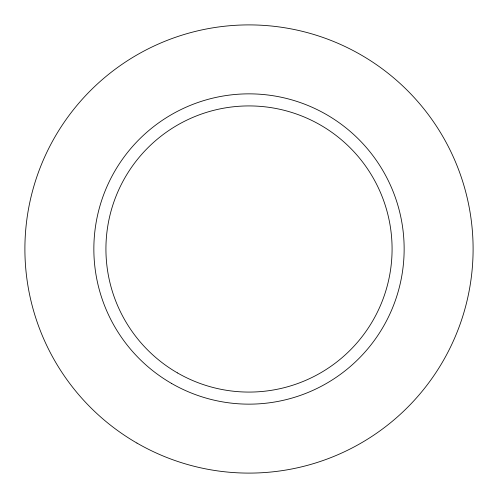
<?xml version="1.0" encoding="UTF-8"?>
<svg xmlns="http://www.w3.org/2000/svg" width="498" height="498" viewBox="0 0 498 498"><rect width="100%" height="100%" fill="white"/><g stroke="black" fill="none" stroke-linecap="round" stroke-linejoin="round"><path stroke-width="0.75" d="M177.462 372.909A143.082 143.082 0 0 0 392.082 249A143.082 143.082 0 0 0 177.462 125.091A143.082 143.082 0 0 0 177.462 372.909M136.95 443.077A224.1 224.1 0 0 0 473.1 249A224.1 224.1 0 0 0 136.95 54.923A224.1 224.1 0 0 0 136.95 443.077M171.424 383.36A155.146 155.146 0 0 0 404.146 249A155.146 155.146 0 0 0 171.424 114.64A155.146 155.146 0 0 0 171.424 383.36"/></g></svg>
